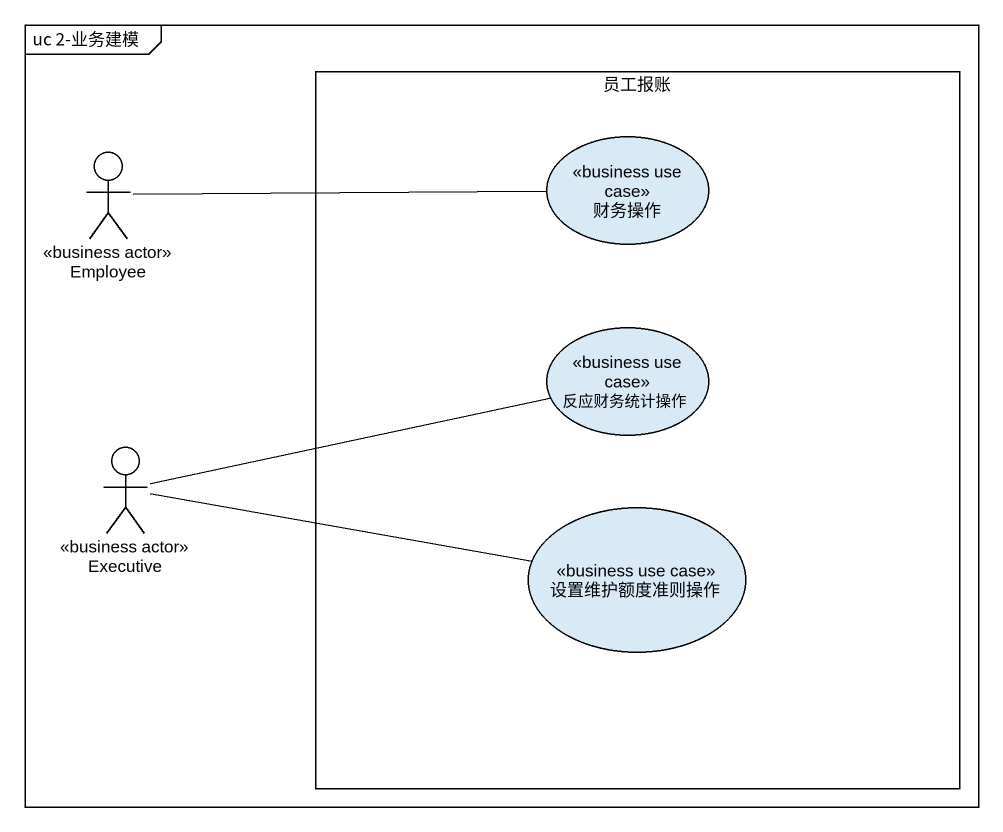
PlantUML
@startuml
mainframe uc 2-业务建模
rectangle 员工报账 {
  usecase 财务操作 <<business use case>>
  usecase 反应财务统计操作 <<business use case>>
  usecase 设置维护额度准则操作 <<business use case>>
}
actor Employee <<business actor>>
actor Executive <<business actor>>
Employee -right- 财务操作
Executive -right- 反应财务统计操作
Executive -right- 设置维护额度准则操作
@enduml
